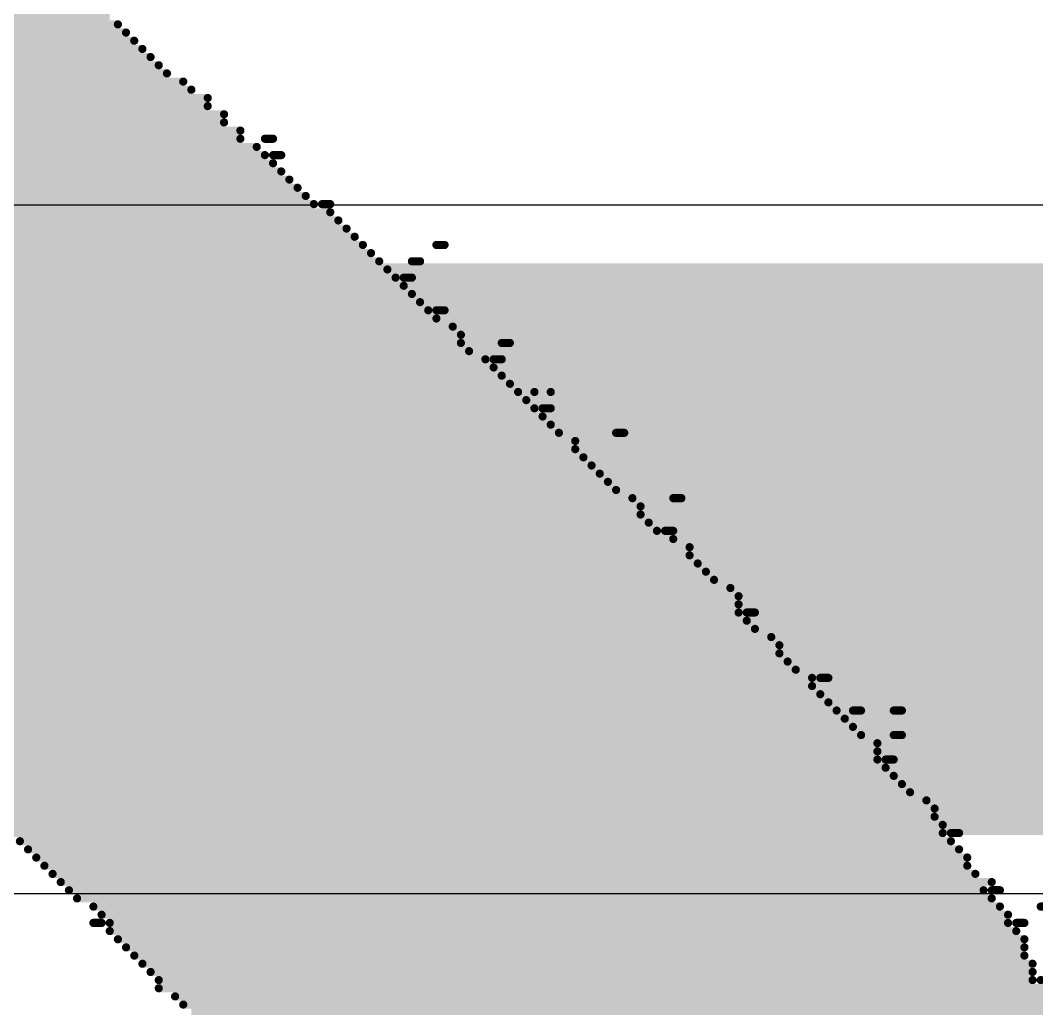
# Model space of a CAD drawing. Header units: inches. Extents: x -5 to 433, y -20 to 71.
# Drawn here: x 18.555 to 21.716, y 54.883 to 57.957 of the extents above; entities that cross this region are included whole.
import ezdxf

# ---------------------------------------------------------------- set-up
doc = ezdxf.new("R2010")
doc.units = ezdxf.units.IN
doc.layers.add('Bottom Overlay', color=54, linetype='Continuous')
doc.layers.add('Top Layer', color=1, linetype='Continuous')

msp = doc.modelspace()

# ---------------------------------------------------------------- hatches: boundary and pattern name
at = {"layer": 'Top Layer'}
msp.add_hatch(color=1, dxfattribs=at).paths.add_polyline_path([(8.89, 55.4228), (74.3966, 55.4228), (74.3966, 57.2008), (8.89, 57.2008)])

# ---------------------------------------------------------------- linework, layer by layer
at = {"layer": 'Bottom Overlay'}
for points in [[(14.5402, 57.9692, 0.0254, 0.0254, 0), (18.8328, 57.9692, 0.0254, 0.0254, 0)], [(14.591, 57.9438, 0.0254, 0.0254, 0), (18.8582, 57.9438, 0.0254, 0.0254, 0)], [(14.6672, 57.9184, 0.0254, 0.0254, 0), (18.8836, 57.9184, 0.0254, 0.0254, 0)], [(14.718, 57.893, 0.0254, 0.0254, 0), (18.909, 57.893, 0.0254, 0.0254, 0)], [(14.7688, 57.8676, 0.0254, 0.0254, 0), (18.9344, 57.8676, 0.0254, 0.0254, 0)], [(14.845, 57.8422, 0.0254, 0.0254, 0), (18.9598, 57.8422, 0.0254, 0.0254, 0)], [(14.8958, 57.8168, 0.0254, 0.0254, 0), (18.9852, 57.8168, 0.0254, 0.0254, 0)], [(14.9466, 57.7914, 0.0254, 0.0254, 0), (19.0106, 57.7914, 0.0254, 0.0254, 0)], [(15.0228, 57.766, 0.0254, 0.0254, 0), (19.0614, 57.766, 0.0254, 0.0254, 0)], [(15.0482, 57.7406, 0.0254, 0.0254, 0), (19.0868, 57.7406, 0.0254, 0.0254, 0)], [(15.1244, 57.7152, 0.0254, 0.0254, 0), (19.1376, 57.7152, 0.0254, 0.0254, 0)], [(15.1752, 57.6898, 0.0254, 0.0254, 0), (19.1376, 57.6898, 0.0254, 0.0254, 0)], [(15.226, 57.6644, 0.0254, 0.0254, 0), (19.1884, 57.6644, 0.0254, 0.0254, 0)], [(15.2768, 57.639, 0.0254, 0.0254, 0), (19.1884, 57.639, 0.0254, 0.0254, 0)], [(15.3276, 57.6136, 0.0254, 0.0254, 0), (19.2392, 57.6136, 0.0254, 0.0254, 0)], [(15.3784, 57.5882, 0.0254, 0.0254, 0), (19.2392, 57.5882, 0.0254, 0.0254, 0)], [(19.3154, 57.5882, 0.0254, 0.0254, 0), (19.3408, 57.5882, 0.0254, 0.0254, 0)], [(15.4038, 57.5628, 0.0254, 0.0254, 0), (19.29, 57.5628, 0.0254, 0.0254, 0)], [(15.4546, 57.5374, 0.0254, 0.0254, 0), (19.3154, 57.5374, 0.0254, 0.0254, 0)], [(19.3408, 57.5374, 0.0254, 0.0254, 0), (19.3662, 57.5374, 0.0254, 0.0254, 0)], [(15.5308, 57.512, 0.0254, 0.0254, 0), (19.3408, 57.512, 0.0254, 0.0254, 0)], [(15.5562, 57.4866, 0.0254, 0.0254, 0), (19.3662, 57.4866, 0.0254, 0.0254, 0)], [(15.5816, 57.4612, 0.0254, 0.0254, 0), (19.3916, 57.4612, 0.0254, 0.0254, 0)], [(15.5562, 57.4358, 0.0254, 0.0254, 0), (19.417, 57.4358, 0.0254, 0.0254, 0)], [(15.5308, 57.4104, 0.0254, 0.0254, 0), (19.4424, 57.4104, 0.0254, 0.0254, 0)], [(15.5054, 57.3596, 0.0254, 0.0254, 0), (19.5186, 57.3596, 0.0254, 0.0254, 0)], [(15.5308, 57.385, 0.0254, 0.0254, 0), (19.4678, 57.385, 0.0254, 0.0254, 0)], [(19.4932, 57.385, 0.0254, 0.0254, 0), (19.5186, 57.385, 0.0254, 0.0254, 0)], [(15.5054, 57.3342, 0.0254, 0.0254, 0), (19.544, 57.3342, 0.0254, 0.0254, 0)], [(15.48, 57.3088, 0.0254, 0.0254, 0), (19.5694, 57.3088, 0.0254, 0.0254, 0)], [(15.4546, 57.2834, 0.0254, 0.0254, 0), (19.5948, 57.2834, 0.0254, 0.0254, 0)], [(15.4292, 57.2326, 0.0254, 0.0254, 0), (19.6456, 57.2326, 0.0254, 0.0254, 0)], [(15.4546, 57.258, 0.0254, 0.0254, 0), (19.6202, 57.258, 0.0254, 0.0254, 0)], [(19.8488, 57.258, 0.0254, 0.0254, 0), (19.8742, 57.258, 0.0254, 0.0254, 0)], [(16.0896, 57.2072, 0.0254, 0.0254, 0), (19.671, 57.2072, 0.0254, 0.0254, 0)], [(19.7726, 57.2072, 0.0254, 0.0254, 0), (19.798, 57.2072, 0.0254, 0.0254, 0)], [(16.1404, 57.1818, 0.0254, 0.0254, 0), (19.6964, 57.1818, 0.0254, 0.0254, 0)], [(16.1912, 57.1564, 0.0254, 0.0254, 0), (19.7218, 57.1564, 0.0254, 0.0254, 0)], [(19.7472, 57.1564, 0.0254, 0.0254, 0), (19.7726, 57.1564, 0.0254, 0.0254, 0)], [(16.2166, 57.131, 0.0254, 0.0254, 0), (19.7472, 57.131, 0.0254, 0.0254, 0)], [(16.2928, 57.1056, 0.0254, 0.0254, 0), (19.7726, 57.1056, 0.0254, 0.0254, 0)], [(16.3182, 57.0802, 0.0254, 0.0254, 0), (19.798, 57.0802, 0.0254, 0.0254, 0)], [(16.369, 57.0548, 0.0254, 0.0254, 0), (19.8234, 57.0548, 0.0254, 0.0254, 0)], [(19.8488, 57.0548, 0.0254, 0.0254, 0), (19.8742, 57.0548, 0.0254, 0.0254, 0)], [(16.3944, 57.0294, 0.0254, 0.0254, 0), (19.8488, 57.0294, 0.0254, 0.0254, 0)], [(16.4452, 57.004, 0.0254, 0.0254, 0), (19.8996, 57.004, 0.0254, 0.0254, 0)], [(16.496, 56.9786, 0.0254, 0.0254, 0), (19.925, 56.9786, 0.0254, 0.0254, 0)], [(16.5214, 56.9532, 0.0254, 0.0254, 0), (19.925, 56.9532, 0.0254, 0.0254, 0)], [(20.052, 56.9532, 0.0254, 0.0254, 0), (20.0774, 56.9532, 0.0254, 0.0254, 0)], [(16.5722, 56.9278, 0.0254, 0.0254, 0), (19.9504, 56.9278, 0.0254, 0.0254, 0)], [(16.5976, 56.9024, 0.0254, 0.0254, 0), (20.0012, 56.9024, 0.0254, 0.0254, 0)], [(20.0266, 56.9024, 0.0254, 0.0254, 0), (20.052, 56.9024, 0.0254, 0.0254, 0)], [(16.6484, 56.877, 0.0254, 0.0254, 0), (20.0266, 56.877, 0.0254, 0.0254, 0)], [(16.6738, 56.8516, 0.0254, 0.0254, 0), (20.052, 56.8516, 0.0254, 0.0254, 0)], [(16.7246, 56.8262, 0.0254, 0.0254, 0), (20.0774, 56.8262, 0.0254, 0.0254, 0)], [(16.7754, 56.8008, 0.0254, 0.0254, 0), (20.1028, 56.8008, 0.0254, 0.0254, 0)], [(20.1536, 56.8008, 0.0254, 0.0254, 0), (20.2044, 56.8008, 0.0254, 0.0254, 0)], [(16.8008, 56.7754, 0.0254, 0.0254, 0), (20.1282, 56.7754, 0.0254, 0.0254, 0)], [(16.8516, 56.75, 0.0254, 0.0254, 0), (20.1536, 56.75, 0.0254, 0.0254, 0)], [(20.179, 56.75, 0.0254, 0.0254, 0), (20.2044, 56.75, 0.0254, 0.0254, 0)], [(16.9024, 56.7246, 0.0254, 0.0254, 0), (20.179, 56.7246, 0.0254, 0.0254, 0)], [(16.9278, 56.6992, 0.0254, 0.0254, 0), (20.2044, 56.6992, 0.0254, 0.0254, 0)], [(16.9786, 56.6738, 0.0254, 0.0254, 0), (20.2298, 56.6738, 0.0254, 0.0254, 0)], [(20.4076, 56.6738, 0.0254, 0.0254, 0), (20.433, 56.6738, 0.0254, 0.0254, 0)], [(17.004, 56.6484, 0.0254, 0.0254, 0), (20.2806, 56.6484, 0.0254, 0.0254, 0)], [(17.0294, 56.623, 0.0254, 0.0254, 0), (20.2806, 56.623, 0.0254, 0.0254, 0)], [(17.0802, 56.5976, 0.0254, 0.0254, 0), (20.306, 56.5976, 0.0254, 0.0254, 0)], [(17.1056, 56.5722, 0.0254, 0.0254, 0), (20.3314, 56.5722, 0.0254, 0.0254, 0)], [(17.131, 56.5468, 0.0254, 0.0254, 0), (20.3568, 56.5468, 0.0254, 0.0254, 0)], [(17.1818, 56.5214, 0.0254, 0.0254, 0), (20.3822, 56.5214, 0.0254, 0.0254, 0)], [(17.2326, 56.496, 0.0254, 0.0254, 0), (20.4076, 56.496, 0.0254, 0.0254, 0)], [(17.258, 56.4706, 0.0254, 0.0254, 0), (20.4584, 56.4706, 0.0254, 0.0254, 0)], [(17.3088, 56.4452, 0.0254, 0.0254, 0), (20.4838, 56.4452, 0.0254, 0.0254, 0)], [(20.5854, 56.4706, 0.0254, 0.0254, 0), (20.6108, 56.4706, 0.0254, 0.0254, 0)], [(17.3342, 56.4198, 0.0254, 0.0254, 0), (20.4838, 56.4198, 0.0254, 0.0254, 0)], [(17.385, 56.3944, 0.0254, 0.0254, 0), (20.5092, 56.3944, 0.0254, 0.0254, 0)], [(17.4104, 56.369, 0.0254, 0.0254, 0), (20.5346, 56.369, 0.0254, 0.0254, 0)], [(20.56, 56.369, 0.0254, 0.0254, 0), (20.5854, 56.369, 0.0254, 0.0254, 0)], [(17.4358, 56.3436, 0.0254, 0.0254, 0), (20.5854, 56.3436, 0.0254, 0.0254, 0)], [(17.4612, 56.3182, 0.0254, 0.0254, 0), (20.6362, 56.3182, 0.0254, 0.0254, 0)], [(17.512, 56.2928, 0.0254, 0.0254, 0), (20.6362, 56.2928, 0.0254, 0.0254, 0)], [(17.5374, 56.2674, 0.0254, 0.0254, 0), (20.6616, 56.2674, 0.0254, 0.0254, 0)], [(17.5628, 56.242, 0.0254, 0.0254, 0), (20.687, 56.242, 0.0254, 0.0254, 0)], [(17.6136, 56.2166, 0.0254, 0.0254, 0), (20.7124, 56.2166, 0.0254, 0.0254, 0)], [(17.639, 56.1912, 0.0254, 0.0254, 0), (20.7632, 56.1912, 0.0254, 0.0254, 0)], [(17.6644, 56.1658, 0.0254, 0.0254, 0), (20.7886, 56.1658, 0.0254, 0.0254, 0)], [(17.6898, 56.1404, 0.0254, 0.0254, 0), (20.7886, 56.1404, 0.0254, 0.0254, 0)], [(17.7406, 56.115, 0.0254, 0.0254, 0), (20.7886, 56.115, 0.0254, 0.0254, 0)], [(20.814, 56.115, 0.0254, 0.0254, 0), (20.8394, 56.115, 0.0254, 0.0254, 0)], [(17.766, 56.0896, 0.0254, 0.0254, 0), (20.814, 56.0896, 0.0254, 0.0254, 0)], [(17.7914, 56.0642, 0.0254, 0.0254, 0), (20.8394, 56.0642, 0.0254, 0.0254, 0)], [(17.8168, 56.0388, 0.0254, 0.0254, 0), (20.8902, 56.0388, 0.0254, 0.0254, 0)], [(17.8676, 56.0134, 0.0254, 0.0254, 0), (20.9156, 56.0134, 0.0254, 0.0254, 0)], [(17.8676, 55.988, 0.0254, 0.0254, 0), (20.9156, 55.988, 0.0254, 0.0254, 0)], [(17.9184, 55.9626, 0.0254, 0.0254, 0), (20.941, 55.9626, 0.0254, 0.0254, 0)], [(17.9692, 55.9372, 0.0254, 0.0254, 0), (20.9664, 55.9372, 0.0254, 0.0254, 0)], [(17.9946, 55.9118, 0.0254, 0.0254, 0), (21.0172, 55.9118, 0.0254, 0.0254, 0)], [(21.0426, 55.9118, 0.0254, 0.0254, 0), (21.068, 55.9118, 0.0254, 0.0254, 0)], [(18.02, 55.8864, 0.0254, 0.0254, 0), (21.0172, 55.8864, 0.0254, 0.0254, 0)], [(18.02, 55.861, 0.0254, 0.0254, 0), (21.0426, 55.861, 0.0254, 0.0254, 0)], [(18.0708, 55.8356, 0.0254, 0.0254, 0), (21.068, 55.8356, 0.0254, 0.0254, 0)], [(18.1216, 55.8102, 0.0254, 0.0254, 0), (21.0934, 55.8102, 0.0254, 0.0254, 0)], [(21.1442, 55.8102, 0.0254, 0.0254, 0), (21.1696, 55.8102, 0.0254, 0.0254, 0)], [(21.2712, 55.8102, 0.0254, 0.0254, 0), (21.2966, 55.8102, 0.0254, 0.0254, 0)], [(18.147, 55.7848, 0.0254, 0.0254, 0), (21.1188, 55.7848, 0.0254, 0.0254, 0)], [(18.1724, 55.7594, 0.0254, 0.0254, 0), (21.1442, 55.7594, 0.0254, 0.0254, 0)], [(18.1978, 55.734, 0.0254, 0.0254, 0), (21.1696, 55.734, 0.0254, 0.0254, 0)], [(21.2712, 55.734, 0.0254, 0.0254, 0), (21.2966, 55.734, 0.0254, 0.0254, 0)], [(18.2232, 55.7086, 0.0254, 0.0254, 0), (21.2204, 55.7086, 0.0254, 0.0254, 0)], [(18.2486, 55.6832, 0.0254, 0.0254, 0), (21.2204, 55.6832, 0.0254, 0.0254, 0)], [(18.274, 55.6578, 0.0254, 0.0254, 0), (21.2204, 55.6578, 0.0254, 0.0254, 0)], [(21.2458, 55.6578, 0.0254, 0.0254, 0), (21.2712, 55.6578, 0.0254, 0.0254, 0)], [(18.2994, 55.6324, 0.0254, 0.0254, 0), (21.2458, 55.6324, 0.0254, 0.0254, 0)], [(18.3502, 55.607, 0.0254, 0.0254, 0), (21.2712, 55.607, 0.0254, 0.0254, 0)], [(18.3756, 55.5816, 0.0254, 0.0254, 0), (21.2966, 55.5816, 0.0254, 0.0254, 0)], [(18.401, 55.5562, 0.0254, 0.0254, 0), (21.322, 55.5562, 0.0254, 0.0254, 0)], [(18.4264, 55.5308, 0.0254, 0.0254, 0), (21.3728, 55.5308, 0.0254, 0.0254, 0)], [(18.4518, 55.5054, 0.0254, 0.0254, 0), (21.3982, 55.5054, 0.0254, 0.0254, 0)], [(18.4772, 55.48, 0.0254, 0.0254, 0), (21.3982, 55.48, 0.0254, 0.0254, 0)], [(18.5026, 55.4546, 0.0254, 0.0254, 0), (21.4236, 55.4546, 0.0254, 0.0254, 0)], [(18.528, 55.4292, 0.0254, 0.0254, 0), (21.4236, 55.4292, 0.0254, 0.0254, 0)], [(18.5534, 55.4038, 0.0254, 0.0254, 0), (21.449, 55.4038, 0.0254, 0.0254, 0)], [(21.449, 55.4292, 0.0254, 0.0254, 0), (21.4744, 55.4292, 0.0254, 0.0254, 0)], [(18.5788, 55.3784, 0.0254, 0.0254, 0), (21.4744, 55.3784, 0.0254, 0.0254, 0)], [(18.6042, 55.353, 0.0254, 0.0254, 0), (21.4998, 55.353, 0.0254, 0.0254, 0)], [(18.6296, 55.3276, 0.0254, 0.0254, 0), (21.4998, 55.3276, 0.0254, 0.0254, 0)], [(18.655, 55.3022, 0.0254, 0.0254, 0), (21.5252, 55.3022, 0.0254, 0.0254, 0)], [(18.6804, 55.2768, 0.0254, 0.0254, 0), (21.576, 55.2768, 0.0254, 0.0254, 0)], [(18.7058, 55.2514, 0.0254, 0.0254, 0), (21.5506, 55.2514, 0.0254, 0.0254, 0)], [(21.576, 55.2514, 0.0254, 0.0254, 0), (21.6014, 55.2514, 0.0254, 0.0254, 0)], [(18.7312, 55.226, 0.0254, 0.0254, 0), (21.576, 55.226, 0.0254, 0.0254, 0)], [(18.782, 55.2006, 0.0254, 0.0254, 0), (21.6014, 55.2006, 0.0254, 0.0254, 0)], [(21.7284, 55.2006, 0.0254, 0.0254, 0), (21.7538, 55.2006, 0.0254, 0.0254, 0)], [(18.782, 55.1498, 0.0254, 0.0254, 0), (18.8074, 55.1498, 0.0254, 0.0254, 0)], [(18.8074, 55.1752, 0.0254, 0.0254, 0), (21.6268, 55.1752, 0.0254, 0.0254, 0)], [(18.8328, 55.1498, 0.0254, 0.0254, 0), (21.6268, 55.1498, 0.0254, 0.0254, 0)], [(21.6522, 55.1498, 0.0254, 0.0254, 0), (21.6776, 55.1498, 0.0254, 0.0254, 0)], [(18.8328, 55.1244, 0.0254, 0.0254, 0), (21.6522, 55.1244, 0.0254, 0.0254, 0)], [(18.8582, 55.099, 0.0254, 0.0254, 0), (21.6776, 55.099, 0.0254, 0.0254, 0)], [(18.8836, 55.0736, 0.0254, 0.0254, 0), (21.6776, 55.0736, 0.0254, 0.0254, 0)], [(18.909, 55.0482, 0.0254, 0.0254, 0), (21.6776, 55.0482, 0.0254, 0.0254, 0)], [(18.9344, 55.0228, 0.0254, 0.0254, 0), (21.703, 55.0228, 0.0254, 0.0254, 0)], [(18.9598, 54.9974, 0.0254, 0.0254, 0), (21.703, 54.9974, 0.0254, 0.0254, 0)], [(18.9852, 54.972, 0.0254, 0.0254, 0), (21.703, 54.972, 0.0254, 0.0254, 0)], [(21.7284, 54.972, 0.0254, 0.0254, 0), (24.37, 54.972, 0.0254, 0.0254, 0)], [(18.9852, 54.9466, 0.0254, 0.0254, 0), (24.37, 54.9466, 0.0254, 0.0254, 0)], [(19.036, 54.9212, 0.0254, 0.0254, 0), (24.37, 54.9212, 0.0254, 0.0254, 0)], [(19.0614, 54.8958, 0.0254, 0.0254, 0), (24.3954, 54.8958, 0.0254, 0.0254, 0)], [(19.0868, 54.8704, 0.0254, 0.0254, 0), (24.3954, 54.8704, 0.0254, 0.0254, 0)]]:
    msp.add_lwpolyline(points, format="xyseb", dxfattribs=at)
for points in [[(18.8519, 57.9438, 0.0127, 0.0127, 1), (18.8646, 57.9438, 0.0127, 0.0127, 1)], [(18.8773, 57.9184, 0.0127, 0.0127, 1), (18.89, 57.9184, 0.0127, 0.0127, 1)], [(18.9027, 57.893, 0.0127, 0.0127, 1), (18.9154, 57.893, 0.0127, 0.0127, 1)], [(18.9281, 57.8676, 0.0127, 0.0127, 1), (18.9408, 57.8676, 0.0127, 0.0127, 1)], [(18.9535, 57.8422, 0.0127, 0.0127, 1), (18.9662, 57.8422, 0.0127, 0.0127, 1)], [(18.9789, 57.8168, 0.0127, 0.0127, 1), (18.9916, 57.8168, 0.0127, 0.0127, 1)], [(19.0043, 57.7914, 0.0127, 0.0127, 1), (19.017, 57.7914, 0.0127, 0.0127, 1)], [(19.0551, 57.766, 0.0127, 0.0127, 1), (19.0678, 57.766, 0.0127, 0.0127, 1)], [(19.0805, 57.7406, 0.0127, 0.0127, 1), (19.0932, 57.7406, 0.0127, 0.0127, 1)], [(19.1313, 57.7152, 0.0127, 0.0127, 1), (19.144, 57.7152, 0.0127, 0.0127, 1)], [(19.1313, 57.6898, 0.0127, 0.0127, 1), (19.144, 57.6898, 0.0127, 0.0127, 1)], [(19.1821, 57.6644, 0.0127, 0.0127, 1), (19.1948, 57.6644, 0.0127, 0.0127, 1)], [(19.1821, 57.639, 0.0127, 0.0127, 1), (19.1948, 57.639, 0.0127, 0.0127, 1)], [(19.2329, 57.6136, 0.0127, 0.0127, 1), (19.2456, 57.6136, 0.0127, 0.0127, 1)], [(19.2329, 57.5882, 0.0127, 0.0127, 1), (19.2456, 57.5882, 0.0127, 0.0127, 1)], [(19.3091, 57.5882, 0.0127, 0.0127, 1), (19.3218, 57.5882, 0.0127, 0.0127, 1)], [(19.3345, 57.5882, 0.0127, 0.0127, 1), (19.3472, 57.5882, 0.0127, 0.0127, 1)], [(19.2837, 57.5628, 0.0127, 0.0127, 1), (19.2964, 57.5628, 0.0127, 0.0127, 1)], [(19.3091, 57.5374, 0.0127, 0.0127, 1), (19.3218, 57.5374, 0.0127, 0.0127, 1)], [(19.3345, 57.5374, 0.0127, 0.0127, 1), (19.3472, 57.5374, 0.0127, 0.0127, 1)], [(19.3599, 57.5374, 0.0127, 0.0127, 1), (19.3726, 57.5374, 0.0127, 0.0127, 1)], [(19.3345, 57.512, 0.0127, 0.0127, 1), (19.3472, 57.512, 0.0127, 0.0127, 1)], [(19.3599, 57.4866, 0.0127, 0.0127, 1), (19.3726, 57.4866, 0.0127, 0.0127, 1)], [(19.3853, 57.4612, 0.0127, 0.0127, 1), (19.398, 57.4612, 0.0127, 0.0127, 1)], [(19.4107, 57.4358, 0.0127, 0.0127, 1), (19.4234, 57.4358, 0.0127, 0.0127, 1)], [(19.4361, 57.4104, 0.0127, 0.0127, 1), (19.4488, 57.4104, 0.0127, 0.0127, 1)], [(19.4615, 57.385, 0.0127, 0.0127, 1), (19.4742, 57.385, 0.0127, 0.0127, 1)], [(19.4869, 57.385, 0.0127, 0.0127, 1), (19.4996, 57.385, 0.0127, 0.0127, 1)], [(19.5123, 57.385, 0.0127, 0.0127, 1), (19.525, 57.385, 0.0127, 0.0127, 1)], [(19.5123, 57.3596, 0.0127, 0.0127, 1), (19.525, 57.3596, 0.0127, 0.0127, 1)], [(19.5377, 57.3342, 0.0127, 0.0127, 1), (19.5504, 57.3342, 0.0127, 0.0127, 1)], [(19.5631, 57.3088, 0.0127, 0.0127, 1), (19.5758, 57.3088, 0.0127, 0.0127, 1)], [(19.5885, 57.2834, 0.0127, 0.0127, 1), (19.6012, 57.2834, 0.0127, 0.0127, 1)], [(19.6139, 57.258, 0.0127, 0.0127, 1), (19.6266, 57.258, 0.0127, 0.0127, 1)], [(19.6393, 57.2326, 0.0127, 0.0127, 1), (19.652, 57.2326, 0.0127, 0.0127, 1)], [(19.8425, 57.258, 0.0127, 0.0127, 1), (19.8552, 57.258, 0.0127, 0.0127, 1)], [(19.8679, 57.258, 0.0127, 0.0127, 1), (19.8806, 57.258, 0.0127, 0.0127, 1)], [(19.6647, 57.2072, 0.0127, 0.0127, 1), (19.6774, 57.2072, 0.0127, 0.0127, 1)], [(19.7663, 57.2072, 0.0127, 0.0127, 1), (19.779, 57.2072, 0.0127, 0.0127, 1)], [(19.7917, 57.2072, 0.0127, 0.0127, 1), (19.8044, 57.2072, 0.0127, 0.0127, 1)], [(19.6901, 57.1818, 0.0127, 0.0127, 1), (19.7028, 57.1818, 0.0127, 0.0127, 1)], [(19.7155, 57.1564, 0.0127, 0.0127, 1), (19.7282, 57.1564, 0.0127, 0.0127, 1)], [(19.7409, 57.1564, 0.0127, 0.0127, 1), (19.7536, 57.1564, 0.0127, 0.0127, 1)], [(19.7663, 57.1564, 0.0127, 0.0127, 1), (19.779, 57.1564, 0.0127, 0.0127, 1)], [(19.7409, 57.131, 0.0127, 0.0127, 1), (19.7536, 57.131, 0.0127, 0.0127, 1)], [(19.7663, 57.1056, 0.0127, 0.0127, 1), (19.779, 57.1056, 0.0127, 0.0127, 1)], [(19.7917, 57.0802, 0.0127, 0.0127, 1), (19.8044, 57.0802, 0.0127, 0.0127, 1)], [(19.8171, 57.0548, 0.0127, 0.0127, 1), (19.8298, 57.0548, 0.0127, 0.0127, 1)], [(19.8425, 57.0548, 0.0127, 0.0127, 1), (19.8552, 57.0548, 0.0127, 0.0127, 1)], [(19.8679, 57.0548, 0.0127, 0.0127, 1), (19.8806, 57.0548, 0.0127, 0.0127, 1)], [(19.8425, 57.0294, 0.0127, 0.0127, 1), (19.8552, 57.0294, 0.0127, 0.0127, 1)], [(19.8933, 57.004, 0.0127, 0.0127, 1), (19.906, 57.004, 0.0127, 0.0127, 1)], [(19.9187, 56.9786, 0.0127, 0.0127, 1), (19.9314, 56.9786, 0.0127, 0.0127, 1)], [(19.9187, 56.9532, 0.0127, 0.0127, 1), (19.9314, 56.9532, 0.0127, 0.0127, 1)], [(20.0457, 56.9532, 0.0127, 0.0127, 1), (20.0584, 56.9532, 0.0127, 0.0127, 1)], [(20.0711, 56.9532, 0.0127, 0.0127, 1), (20.0838, 56.9532, 0.0127, 0.0127, 1)], [(19.9441, 56.9278, 0.0127, 0.0127, 1), (19.9568, 56.9278, 0.0127, 0.0127, 1)], [(19.9949, 56.9024, 0.0127, 0.0127, 1), (20.0076, 56.9024, 0.0127, 0.0127, 1)], [(20.0203, 56.9024, 0.0127, 0.0127, 1), (20.033, 56.9024, 0.0127, 0.0127, 1)], [(20.0457, 56.9024, 0.0127, 0.0127, 1), (20.0584, 56.9024, 0.0127, 0.0127, 1)], [(20.0203, 56.877, 0.0127, 0.0127, 1), (20.033, 56.877, 0.0127, 0.0127, 1)], [(20.0457, 56.8516, 0.0127, 0.0127, 1), (20.0584, 56.8516, 0.0127, 0.0127, 1)], [(20.0711, 56.8262, 0.0127, 0.0127, 1), (20.0838, 56.8262, 0.0127, 0.0127, 1)], [(20.0965, 56.8008, 0.0127, 0.0127, 1), (20.1092, 56.8008, 0.0127, 0.0127, 1)], [(20.1473, 56.8008, 0.0127, 0.0127, 1), (20.16, 56.8008, 0.0127, 0.0127, 1)], [(20.1981, 56.8008, 0.0127, 0.0127, 1), (20.2108, 56.8008, 0.0127, 0.0127, 1)], [(20.1219, 56.7754, 0.0127, 0.0127, 1), (20.1346, 56.7754, 0.0127, 0.0127, 1)], [(20.1473, 56.75, 0.0127, 0.0127, 1), (20.16, 56.75, 0.0127, 0.0127, 1)], [(20.1727, 56.75, 0.0127, 0.0127, 1), (20.1854, 56.75, 0.0127, 0.0127, 1)], [(20.1981, 56.75, 0.0127, 0.0127, 1), (20.2108, 56.75, 0.0127, 0.0127, 1)], [(20.1727, 56.7246, 0.0127, 0.0127, 1), (20.1854, 56.7246, 0.0127, 0.0127, 1)], [(20.1981, 56.6992, 0.0127, 0.0127, 1), (20.2108, 56.6992, 0.0127, 0.0127, 1)], [(20.2235, 56.6738, 0.0127, 0.0127, 1), (20.2362, 56.6738, 0.0127, 0.0127, 1)], [(20.4013, 56.6738, 0.0127, 0.0127, 1), (20.414, 56.6738, 0.0127, 0.0127, 1)], [(20.4267, 56.6738, 0.0127, 0.0127, 1), (20.4394, 56.6738, 0.0127, 0.0127, 1)], [(20.2743, 56.6484, 0.0127, 0.0127, 1), (20.287, 56.6484, 0.0127, 0.0127, 1)], [(20.2743, 56.623, 0.0127, 0.0127, 1), (20.287, 56.623, 0.0127, 0.0127, 1)], [(20.2997, 56.5976, 0.0127, 0.0127, 1), (20.3124, 56.5976, 0.0127, 0.0127, 1)], [(20.3251, 56.5722, 0.0127, 0.0127, 1), (20.3378, 56.5722, 0.0127, 0.0127, 1)], [(20.3505, 56.5468, 0.0127, 0.0127, 1), (20.3632, 56.5468, 0.0127, 0.0127, 1)], [(20.3759, 56.5214, 0.0127, 0.0127, 1), (20.3886, 56.5214, 0.0127, 0.0127, 1)], [(20.4013, 56.496, 0.0127, 0.0127, 1), (20.414, 56.496, 0.0127, 0.0127, 1)], [(20.4521, 56.4706, 0.0127, 0.0127, 1), (20.4648, 56.4706, 0.0127, 0.0127, 1)], [(20.4775, 56.4452, 0.0127, 0.0127, 1), (20.4902, 56.4452, 0.0127, 0.0127, 1)], [(20.5791, 56.4706, 0.0127, 0.0127, 1), (20.5918, 56.4706, 0.0127, 0.0127, 1)], [(20.6045, 56.4706, 0.0127, 0.0127, 1), (20.6172, 56.4706, 0.0127, 0.0127, 1)], [(20.4775, 56.4198, 0.0127, 0.0127, 1), (20.4902, 56.4198, 0.0127, 0.0127, 1)], [(20.5029, 56.3944, 0.0127, 0.0127, 1), (20.5156, 56.3944, 0.0127, 0.0127, 1)], [(20.5283, 56.369, 0.0127, 0.0127, 1), (20.541, 56.369, 0.0127, 0.0127, 1)], [(20.5537, 56.369, 0.0127, 0.0127, 1), (20.5664, 56.369, 0.0127, 0.0127, 1)], [(20.5791, 56.369, 0.0127, 0.0127, 1), (20.5918, 56.369, 0.0127, 0.0127, 1)], [(20.5791, 56.3436, 0.0127, 0.0127, 1), (20.5918, 56.3436, 0.0127, 0.0127, 1)], [(20.6299, 56.3182, 0.0127, 0.0127, 1), (20.6426, 56.3182, 0.0127, 0.0127, 1)], [(20.6299, 56.2928, 0.0127, 0.0127, 1), (20.6426, 56.2928, 0.0127, 0.0127, 1)], [(20.6553, 56.2674, 0.0127, 0.0127, 1), (20.668, 56.2674, 0.0127, 0.0127, 1)], [(20.6807, 56.242, 0.0127, 0.0127, 1), (20.6934, 56.242, 0.0127, 0.0127, 1)], [(20.7061, 56.2166, 0.0127, 0.0127, 1), (20.7188, 56.2166, 0.0127, 0.0127, 1)], [(20.7569, 56.1912, 0.0127, 0.0127, 1), (20.7696, 56.1912, 0.0127, 0.0127, 1)], [(20.7823, 56.1658, 0.0127, 0.0127, 1), (20.795, 56.1658, 0.0127, 0.0127, 1)], [(20.7823, 56.1404, 0.0127, 0.0127, 1), (20.795, 56.1404, 0.0127, 0.0127, 1)], [(20.7823, 56.115, 0.0127, 0.0127, 1), (20.795, 56.115, 0.0127, 0.0127, 1)], [(20.8077, 56.115, 0.0127, 0.0127, 1), (20.8204, 56.115, 0.0127, 0.0127, 1)], [(20.8331, 56.115, 0.0127, 0.0127, 1), (20.8458, 56.115, 0.0127, 0.0127, 1)], [(20.8077, 56.0896, 0.0127, 0.0127, 1), (20.8204, 56.0896, 0.0127, 0.0127, 1)], [(20.8331, 56.0642, 0.0127, 0.0127, 1), (20.8458, 56.0642, 0.0127, 0.0127, 1)], [(20.8839, 56.0388, 0.0127, 0.0127, 1), (20.8966, 56.0388, 0.0127, 0.0127, 1)], [(20.9093, 56.0134, 0.0127, 0.0127, 1), (20.922, 56.0134, 0.0127, 0.0127, 1)], [(20.9093, 55.988, 0.0127, 0.0127, 1), (20.922, 55.988, 0.0127, 0.0127, 1)], [(20.9347, 55.9626, 0.0127, 0.0127, 1), (20.9474, 55.9626, 0.0127, 0.0127, 1)], [(20.9601, 55.9372, 0.0127, 0.0127, 1), (20.9728, 55.9372, 0.0127, 0.0127, 1)], [(21.0109, 55.9118, 0.0127, 0.0127, 1), (21.0236, 55.9118, 0.0127, 0.0127, 1)], [(21.0363, 55.9118, 0.0127, 0.0127, 1), (21.049, 55.9118, 0.0127, 0.0127, 1)], [(21.0617, 55.9118, 0.0127, 0.0127, 1), (21.0744, 55.9118, 0.0127, 0.0127, 1)], [(21.0109, 55.8864, 0.0127, 0.0127, 1), (21.0236, 55.8864, 0.0127, 0.0127, 1)], [(21.0363, 55.861, 0.0127, 0.0127, 1), (21.049, 55.861, 0.0127, 0.0127, 1)], [(21.0617, 55.8356, 0.0127, 0.0127, 1), (21.0744, 55.8356, 0.0127, 0.0127, 1)], [(21.0871, 55.8102, 0.0127, 0.0127, 1), (21.0998, 55.8102, 0.0127, 0.0127, 1)], [(21.1379, 55.8102, 0.0127, 0.0127, 1), (21.1506, 55.8102, 0.0127, 0.0127, 1)], [(21.1633, 55.8102, 0.0127, 0.0127, 1), (21.176, 55.8102, 0.0127, 0.0127, 1)], [(21.2649, 55.8102, 0.0127, 0.0127, 1), (21.2776, 55.8102, 0.0127, 0.0127, 1)], [(21.2903, 55.8102, 0.0127, 0.0127, 1), (21.303, 55.8102, 0.0127, 0.0127, 1)], [(21.1125, 55.7848, 0.0127, 0.0127, 1), (21.1252, 55.7848, 0.0127, 0.0127, 1)], [(21.1379, 55.7594, 0.0127, 0.0127, 1), (21.1506, 55.7594, 0.0127, 0.0127, 1)], [(21.1633, 55.734, 0.0127, 0.0127, 1), (21.176, 55.734, 0.0127, 0.0127, 1)], [(21.2649, 55.734, 0.0127, 0.0127, 1), (21.2776, 55.734, 0.0127, 0.0127, 1)], [(21.2903, 55.734, 0.0127, 0.0127, 1), (21.303, 55.734, 0.0127, 0.0127, 1)], [(21.2141, 55.7086, 0.0127, 0.0127, 1), (21.2268, 55.7086, 0.0127, 0.0127, 1)], [(21.2141, 55.6832, 0.0127, 0.0127, 1), (21.2268, 55.6832, 0.0127, 0.0127, 1)], [(21.2141, 55.6578, 0.0127, 0.0127, 1), (21.2268, 55.6578, 0.0127, 0.0127, 1)], [(21.2395, 55.6578, 0.0127, 0.0127, 1), (21.2522, 55.6578, 0.0127, 0.0127, 1)], [(21.2649, 55.6578, 0.0127, 0.0127, 1), (21.2776, 55.6578, 0.0127, 0.0127, 1)], [(21.2395, 55.6324, 0.0127, 0.0127, 1), (21.2522, 55.6324, 0.0127, 0.0127, 1)], [(21.2649, 55.607, 0.0127, 0.0127, 1), (21.2776, 55.607, 0.0127, 0.0127, 1)], [(21.2903, 55.5816, 0.0127, 0.0127, 1), (21.303, 55.5816, 0.0127, 0.0127, 1)], [(21.3157, 55.5562, 0.0127, 0.0127, 1), (21.3284, 55.5562, 0.0127, 0.0127, 1)], [(21.3665, 55.5308, 0.0127, 0.0127, 1), (21.3792, 55.5308, 0.0127, 0.0127, 1)], [(21.3919, 55.5054, 0.0127, 0.0127, 1), (21.4046, 55.5054, 0.0127, 0.0127, 1)], [(21.3919, 55.48, 0.0127, 0.0127, 1), (21.4046, 55.48, 0.0127, 0.0127, 1)], [(21.4173, 55.4546, 0.0127, 0.0127, 1), (21.43, 55.4546, 0.0127, 0.0127, 1)], [(18.5471, 55.4038, 0.0127, 0.0127, 1), (18.5598, 55.4038, 0.0127, 0.0127, 1)], [(21.4173, 55.4292, 0.0127, 0.0127, 1), (21.43, 55.4292, 0.0127, 0.0127, 1)], [(21.4427, 55.4292, 0.0127, 0.0127, 1), (21.4554, 55.4292, 0.0127, 0.0127, 1)], [(21.4427, 55.4038, 0.0127, 0.0127, 1), (21.4554, 55.4038, 0.0127, 0.0127, 1)], [(21.4681, 55.4292, 0.0127, 0.0127, 1), (21.4808, 55.4292, 0.0127, 0.0127, 1)], [(18.5725, 55.3784, 0.0127, 0.0127, 1), (18.5852, 55.3784, 0.0127, 0.0127, 1)], [(21.4681, 55.3784, 0.0127, 0.0127, 1), (21.4808, 55.3784, 0.0127, 0.0127, 1)], [(18.5979, 55.353, 0.0127, 0.0127, 1), (18.6106, 55.353, 0.0127, 0.0127, 1)], [(21.4935, 55.353, 0.0127, 0.0127, 1), (21.5062, 55.353, 0.0127, 0.0127, 1)], [(18.6233, 55.3276, 0.0127, 0.0127, 1), (18.636, 55.3276, 0.0127, 0.0127, 1)], [(21.4935, 55.3276, 0.0127, 0.0127, 1), (21.5062, 55.3276, 0.0127, 0.0127, 1)], [(18.6487, 55.3022, 0.0127, 0.0127, 1), (18.6614, 55.3022, 0.0127, 0.0127, 1)], [(18.6741, 55.2768, 0.0127, 0.0127, 1), (18.6868, 55.2768, 0.0127, 0.0127, 1)], [(21.5189, 55.3022, 0.0127, 0.0127, 1), (21.5316, 55.3022, 0.0127, 0.0127, 1)], [(21.5697, 55.2768, 0.0127, 0.0127, 1), (21.5824, 55.2768, 0.0127, 0.0127, 1)], [(18.6995, 55.2514, 0.0127, 0.0127, 1), (18.7122, 55.2514, 0.0127, 0.0127, 1)], [(21.5443, 55.2514, 0.0127, 0.0127, 1), (21.557, 55.2514, 0.0127, 0.0127, 1)], [(21.5697, 55.2514, 0.0127, 0.0127, 1), (21.5824, 55.2514, 0.0127, 0.0127, 1)], [(21.5951, 55.2514, 0.0127, 0.0127, 1), (21.6078, 55.2514, 0.0127, 0.0127, 1)], [(18.7249, 55.226, 0.0127, 0.0127, 1), (18.7376, 55.226, 0.0127, 0.0127, 1)], [(21.5697, 55.226, 0.0127, 0.0127, 1), (21.5824, 55.226, 0.0127, 0.0127, 1)], [(18.7757, 55.2006, 0.0127, 0.0127, 1), (18.7884, 55.2006, 0.0127, 0.0127, 1)], [(21.5951, 55.2006, 0.0127, 0.0127, 1), (21.6078, 55.2006, 0.0127, 0.0127, 1)], [(21.7221, 55.2006, 0.0127, 0.0127, 1), (21.7348, 55.2006, 0.0127, 0.0127, 1)], [(18.7757, 55.1498, 0.0127, 0.0127, 1), (18.7884, 55.1498, 0.0127, 0.0127, 1)], [(18.8011, 55.1752, 0.0127, 0.0127, 1), (18.8138, 55.1752, 0.0127, 0.0127, 1)], [(18.8011, 55.1498, 0.0127, 0.0127, 1), (18.8138, 55.1498, 0.0127, 0.0127, 1)], [(18.8265, 55.1498, 0.0127, 0.0127, 1), (18.8392, 55.1498, 0.0127, 0.0127, 1)], [(21.6205, 55.1752, 0.0127, 0.0127, 1), (21.6332, 55.1752, 0.0127, 0.0127, 1)], [(21.6205, 55.1498, 0.0127, 0.0127, 1), (21.6332, 55.1498, 0.0127, 0.0127, 1)], [(21.6459, 55.1498, 0.0127, 0.0127, 1), (21.6586, 55.1498, 0.0127, 0.0127, 1)], [(21.6713, 55.1498, 0.0127, 0.0127, 1), (21.684, 55.1498, 0.0127, 0.0127, 1)], [(18.8265, 55.1244, 0.0127, 0.0127, 1), (18.8392, 55.1244, 0.0127, 0.0127, 1)], [(21.6459, 55.1244, 0.0127, 0.0127, 1), (21.6586, 55.1244, 0.0127, 0.0127, 1)], [(18.8519, 55.099, 0.0127, 0.0127, 1), (18.8646, 55.099, 0.0127, 0.0127, 1)], [(21.6713, 55.099, 0.0127, 0.0127, 1), (21.684, 55.099, 0.0127, 0.0127, 1)], [(18.8773, 55.0736, 0.0127, 0.0127, 1), (18.89, 55.0736, 0.0127, 0.0127, 1)], [(21.6713, 55.0736, 0.0127, 0.0127, 1), (21.684, 55.0736, 0.0127, 0.0127, 1)], [(18.9027, 55.0482, 0.0127, 0.0127, 1), (18.9154, 55.0482, 0.0127, 0.0127, 1)], [(18.9281, 55.0228, 0.0127, 0.0127, 1), (18.9408, 55.0228, 0.0127, 0.0127, 1)], [(21.6713, 55.0482, 0.0127, 0.0127, 1), (21.684, 55.0482, 0.0127, 0.0127, 1)], [(21.6967, 55.0228, 0.0127, 0.0127, 1), (21.7094, 55.0228, 0.0127, 0.0127, 1)], [(18.9535, 54.9974, 0.0127, 0.0127, 1), (18.9662, 54.9974, 0.0127, 0.0127, 1)], [(21.6967, 54.9974, 0.0127, 0.0127, 1), (21.7094, 54.9974, 0.0127, 0.0127, 1)], [(18.9789, 54.972, 0.0127, 0.0127, 1), (18.9916, 54.972, 0.0127, 0.0127, 1)], [(21.6967, 54.972, 0.0127, 0.0127, 1), (21.7094, 54.972, 0.0127, 0.0127, 1)], [(21.7221, 54.972, 0.0127, 0.0127, 1), (21.7348, 54.972, 0.0127, 0.0127, 1)], [(18.9789, 54.9466, 0.0127, 0.0127, 1), (18.9916, 54.9466, 0.0127, 0.0127, 1)], [(19.0297, 54.9212, 0.0127, 0.0127, 1), (19.0424, 54.9212, 0.0127, 0.0127, 1)], [(19.0551, 54.8958, 0.0127, 0.0127, 1), (19.0678, 54.8958, 0.0127, 0.0127, 1)]]:
    msp.add_lwpolyline(points, format="xyseb", close=True, dxfattribs=at)
at = {"layer": 'Top Layer'}
for p, q in [((74.5236, 57.3821), (8.89, 57.3821)), ((14.1513, 55.2415), (69.5671, 55.2415))]:
    msp.add_line(p, q, dxfattribs=at)

doc.saveas('drawing.dxf')
